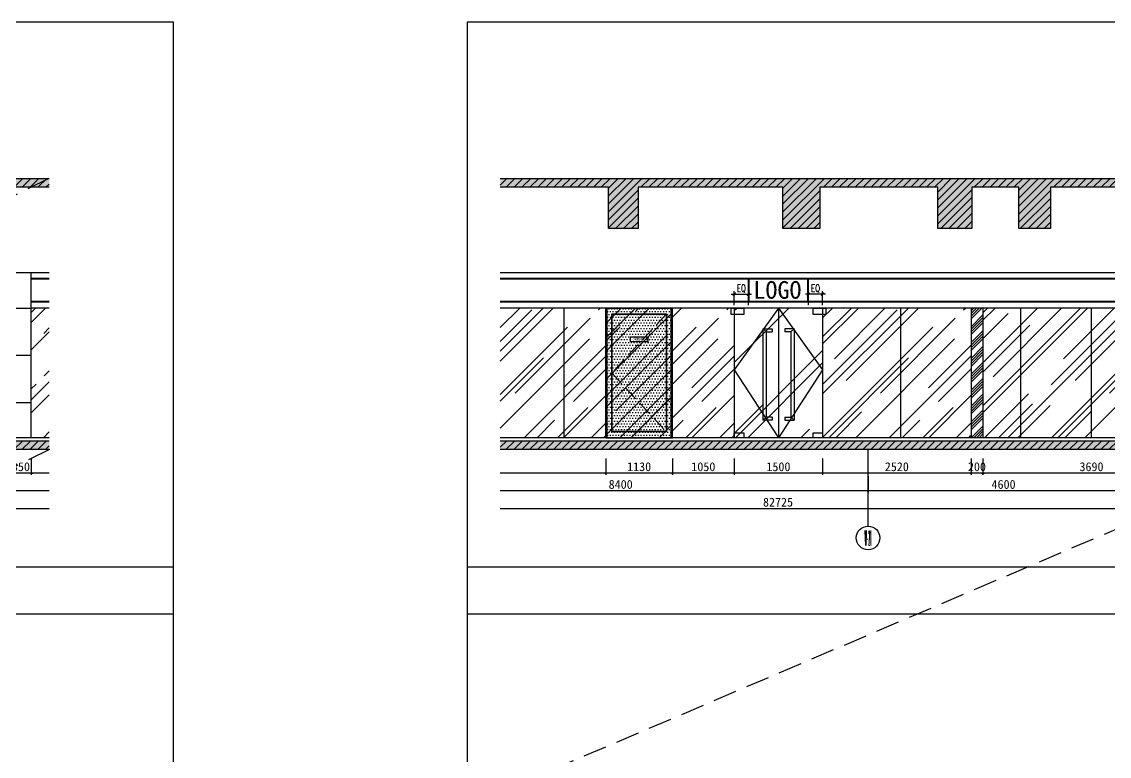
# Model space of a CAD drawing. Header units: millimetres. Extents: x 110215 to 630040, y -488650 to 141897.
# Drawn here: x 224828 to 243291, y 2886 to 15350 of the extents above; entities that cross this region are included whole.
import ezdxf
from ezdxf.enums import TextEntityAlignment as Align
from ezdxf.xclip import XClip

# ---------------------------------------------------------------- set-up
doc = ezdxf.new("R2010")
doc.units = ezdxf.units.MM
doc.header["$LTSCALE"] = 1000
doc.header["$XCLIPFRAME"] = 0
doc.linetypes.add('_DASH', pattern=[0.6, 0.4, -0.2])
doc.linetypes.add('DASH', pattern=[0.35, 0.25, -0.1])
doc.layers.get('Defpoints').update_dxf_attribs({"color": 2})
for name, color, linetype in [('0-118标注', 2, 'Continuous'), ('0-140c立面材料填充', 250, 'Continuous'), ('0-140d立面材料分隔', 146, 'Continuous'), ('0-140立面图剖切线', 4, 'Continuous'), ('1', 4, 'Continuous'), ('7', 7, 'Continuous'), ('D-地面', 8, 'Continuous'), ('E立-ELEV1', 6, 'Continuous')]:
    doc.layers.add(name, color=color, linetype=linetype)
doc.styles.add('_TCH_AXIS', font='COMPLEX', dxfattribs={"bigfont": 'GBCBIG'})
doc.styles.add('COMPLEX', font='COMPLEX')
doc.styles.add('LOGO', font='arial.ttf', dxfattribs={"width": 0.9})
doc.styles.add('TXT', font='txt.shx', dxfattribs={"width": 0.7})
doc.styles.add('繁黑体', font='simhei.ttf')
doc.styles.add('黑体', font='simhei.ttf')
doc.dimstyles.new('50', dxfattribs={"dimscale": 50, "dimtxt": 3, "dimasz": 0.6, "dimexe": 0.6, "dimexo": 0.6, "dimtad": 1, "dimdec": 0, "dimdsep": 46, "dimtxsty": '黑体', "dimblk1": 'ARCHTICK', "dimblk2": 'ARCHTICK', "dimsah": 1, "dimcen": 0, "dimdle": 1, "dimclrd": 251, "dimclre": 251, "dimclrt": 2, "dimadec": 0, "dimazin": 0, "dimtfac": 1, "dimtdec": 0, "dimtix": 1, "dimtmove": 2, "dimatfit": 3, "dimldrblk": 'DOT', "dimfxl": 0, "dimtolj": 1, "dimtzin": 0, "dimarcsym": 0})
doc.dimstyles.new('副本 1-50', dxfattribs={"dimscale": 50, "dimtxt": 2.5, "dimasz": 1, "dimexe": 1, "dimexo": 1, "dimgap": 0.6, "dimtad": 1, "dimdec": 0, "dimrnd": 5, "dimzin": 0, "dimdsep": 46, "dimtxsty": 'TXT', "dimblk": 'ARCHTICK', "dimcen": 4, "dimdle": 1, "dimclrd": 3, "dimclre": 3, "dimclrt": 3, "dimadec": 0, "dimazin": 0, "dimtfac": 1, "dimtdec": 0, "dimtix": 1, "dimtmove": 2, "dimatfit": 3, "dimldrblk": 'ARCHTICK', "dimfxl": 0, "dimtolj": 1, "dimtzin": 0, "dimarcsym": 0})

# ---------------------------------------------------------------- blocks, each defined once
blk = doc.blocks.new('_ArchTick')
at = {"color": 0, "linetype": 'ByBlock', "const_width": 0.4}
blk.add_lwpolyline([(-0.5, -0.5), (0.5, 0.5)], dxfattribs=at)
blk = doc.blocks.new('*D130')
at = {"color": 3, "lineweight": -2, "transparency": 16777216}
for p, q in [((2433621, 314332), (2433281, 314332)), ((2433331, 314145), (2433331, 314382)), ((2433571, 314145), (2433571, 314382))]:
    blk.add_line(p, q, dxfattribs=at)
at = {"layer": 'Defpoints', "color": 0, "transparency": 16777216}
for p in [(2433331, 314332), (2433331, 314095), (2433571, 314095)]:
    blk.add_point(p, dxfattribs=at)
at = {"color": 3, "lineweight": -2, "transparency": 16777216, "xscale": 50, "yscale": 50, "zscale": 50, "rotation": 180}
blk.add_blockref('_ArchTick', (2433331, 314332), dxfattribs=at)
at = {"color": 3, "lineweight": -2, "transparency": 16777216, "xscale": 50, "yscale": 50, "zscale": 50}
blk.add_blockref('_ArchTick', (2433571, 314332), dxfattribs=at)
at = {"color": 3, "transparency": 16777216, "insert": (2433451, 314425), "char_height": 125, "attachment_point": 5, "style": 'TXT'}
blk.add_mtext('\\A1;EQ', dxfattribs=at)
blk = doc.blocks.new('*D131')
at = {"color": 3, "lineweight": -2, "transparency": 16777216}
for p, q in [((2432021, 314332), (2432361, 314332)), ((2432071, 314145), (2432071, 314382)), ((2432311, 314145), (2432311, 314382))]:
    blk.add_line(p, q, dxfattribs=at)
at = {"layer": 'Defpoints', "color": 0, "transparency": 16777216}
for p in [(2432311, 314332), (2432071, 314095), (2432311, 314095)]:
    blk.add_point(p, dxfattribs=at)
at = {"color": 3, "lineweight": -2, "transparency": 16777216, "xscale": 50, "yscale": 50, "zscale": 50, "rotation": 180}
blk.add_blockref('_ArchTick', (2432071, 314332), dxfattribs=at)
at = {"color": 3, "lineweight": -2, "transparency": 16777216, "xscale": 50, "yscale": 50, "zscale": 50}
blk.add_blockref('_ArchTick', (2432311, 314332), dxfattribs=at)
at = {"color": 3, "transparency": 16777216, "insert": (2432191, 314425), "char_height": 125, "attachment_point": 5, "style": 'TXT'}
blk.add_mtext('\\A1;EQ', dxfattribs=at)
blk = doc.blocks.new('fsdsdfs')
h = blk.add_hatch()
h.set_pattern_fill('玻璃', color=8, scale=500, angle=45)
h.set_pattern_definition([(45, (299474.37, 4716.6), (424.264, 1131.37), [7500, -1000, 2500, -500]), (45, (299767.8, 5363.6), (-823.78, 116.673), [1500, -165, 3000, -375]), (45, (299350.62, 5193.88), (1601.597, 2075.358), [4000, -700, 2000, -500])])
h.paths.add_polyline_path([(307704, 8291), (307704, 10491), (308794, 10491), (308794, 8291)])
at = {"layer": 'D-地面'}
h = blk.add_hatch(dxfattribs=at)
h.set_pattern_fill('DOTS', color=8, scale=30, style=0)
h.set_pattern_definition([(0, (299494.366, 4716.586), (23.8125, 47.625), [0, -47.625])])
h.paths.add_polyline_path([(307704, 8291), (307704, 10491), (308794, 10491), (308794, 8291)])
at = {"layer": 'E立-ELEV1'}
h = blk.add_hatch(dxfattribs=at)
h.set_pattern_fill('ANSI32', color=8, scale=3, style=0)
h.set_pattern_definition([(45, (310347.44, 7313.813), (-20.20558, 20.20558), []), (45, (310360.912, 7313.813), (-20.20558, 20.20558), [])])
h.paths.add_polyline_path([(307684, 8291), (307704, 8291), (307704, 10491), (307684, 10491)])
h = blk.add_hatch(dxfattribs=at)
h.set_pattern_fill('ANSI32', color=8, scale=3, style=0)
h.set_pattern_definition([(45, (311107.441, 7313.813), (-20.20558, 20.20558), []), (45, (311120.912, 7313.813), (-20.20558, 20.20558), [])])
h.paths.add_polyline_path([(308794, 8291), (308814, 8291), (308814, 10491), (308794, 10491)])
at = {"color": 1}
for p, q in [((307684, 8291), (307684, 10491)), ((307684, 8291), (307684, 10491)), ((307684, 10491), (308814, 10491)), ((307704, 8291), (307704, 10491)), ((308794, 8291), (308794, 10491)), ((308814, 8291), (308814, 10491)), ((307684, 8291), (308814, 8291))]:
    blk.add_line(p, q, dxfattribs=at)
at = {"color": 8, "linetype": 'DASH'}
blk.add_lwpolyline([(308709, 10386), (307784, 9391), (308714, 8391)], dxfattribs=at)
at = {"layer": '7', "color": 3}
blk.add_lwpolyline([(308100, 9916), (308100, 10006), (308398, 10006), (308398, 9916)], close=True, dxfattribs=at)
at = {"layer": 'E立-ELEV1', "color": 8}
blk.add_line((307784, 10391), (308714, 10391), dxfattribs=at)
at = {"layer": 'E立-ELEV1', "color": 4}
blk.add_lwpolyline([(308714, 10391), (308714, 8391), (307784, 8391), (307784, 10391)], dxfattribs=at)
at = {"layer": 'E立-ELEV1', "color": 3}
blk.add_lwpolyline([(308709, 10386), (308709, 8396), (307789, 8396), (307789, 10386), (308709, 10386)], close=True, dxfattribs=at)
at = {"layer": '1', "color": 3, "style": 'LOGO', "width": 0.9}
blk.add_text('消防栓', height=48, dxfattribs=at).set_placement((308330, 9939, 274), align=Align.RIGHT)
blk = doc.blocks.new('*D786')
at = {"color": 251, "lineweight": -2, "transparency": 16777216}
for p, q in [((314084, 7941), (314084, 7661)), ((317774, 7941), (317774, 7661)), ((317824, 7691), (314034, 7691))]:
    blk.add_line(p, q, dxfattribs=at)
at = {"layer": 'Defpoints', "color": 0, "transparency": 16777216}
for p in [(314084, 8091), (317774, 8091), (314084, 7691)]:
    blk.add_point(p, dxfattribs=at)
at = {"color": 251, "lineweight": -2, "transparency": 16777216, "xscale": 30, "yscale": 30, "zscale": 30, "rotation": 180}
blk.add_blockref('_ArchTick', (314084, 7691), dxfattribs=at)
at = {"color": 251, "lineweight": -2, "transparency": 16777216, "xscale": 30, "yscale": 30, "zscale": 30}
blk.add_blockref('_ArchTick', (317774, 7691), dxfattribs=at)
at = {"color": 2, "transparency": 16777216, "insert": (315929, 7798), "char_height": 150, "attachment_point": 5, "style": '黑体'}
blk.add_mtext('\\A1;3690', dxfattribs=at)
blk = doc.blocks.new('_DOT')
at = {"color": 0, "linetype": 'ByBlock'}
blk.add_line((-0.5, 0), (-1, 0), dxfattribs=at)
at = {"color": 0, "linetype": 'ByBlock', "const_width": 0.5}
blk.add_lwpolyline([(-0.25, 0, 1), (0.25, 0, 1)], format="xyb", close=True, dxfattribs=at)
blk = doc.blocks.new('*D787')
at = {"color": 251, "lineweight": -2, "transparency": 16777216}
for p, q in [((313884, 7941), (313884, 7661)), ((314084, 7941), (314084, 7661)), ((313884, 7691), (313854, 7691)), ((314084, 7691), (313884, 7691)), ((314084, 7691), (314114, 7691))]:
    blk.add_line(p, q, dxfattribs=at)
at = {"layer": 'Defpoints', "color": 0, "transparency": 16777216}
for p in [(313884, 8091), (314084, 8091), (313884, 7691)]:
    blk.add_point(p, dxfattribs=at)
at = {"color": 251, "lineweight": -2, "transparency": 16777216, "xscale": 30, "yscale": 30, "zscale": 30}
blk.add_blockref('_ArchTick', (313884, 7691), dxfattribs=at)
at = {"color": 251, "lineweight": -2, "transparency": 16777216, "xscale": 30, "yscale": 30, "zscale": 30, "rotation": 180}
blk.add_blockref('_ArchTick', (314084, 7691), dxfattribs=at)
at = {"color": 2, "transparency": 16777216, "insert": (313984, 7798), "char_height": 150, "attachment_point": 5, "style": '黑体'}
blk.add_mtext('\\A1;200', dxfattribs=at)
blk = doc.blocks.new('*D788')
at = {"color": 251, "lineweight": -2, "transparency": 16777216}
for p, q in [((311364, 7941), (311364, 7661)), ((313884, 7941), (313884, 7661)), ((313934, 7691), (311314, 7691))]:
    blk.add_line(p, q, dxfattribs=at)
at = {"layer": 'Defpoints', "color": 0, "transparency": 16777216}
for p in [(311364, 8091), (313884, 8091), (311364, 7691)]:
    blk.add_point(p, dxfattribs=at)
at = {"color": 251, "lineweight": -2, "transparency": 16777216, "xscale": 30, "yscale": 30, "zscale": 30, "rotation": 180}
blk.add_blockref('_ArchTick', (311364, 7691), dxfattribs=at)
at = {"color": 251, "lineweight": -2, "transparency": 16777216, "xscale": 30, "yscale": 30, "zscale": 30}
blk.add_blockref('_ArchTick', (313884, 7691), dxfattribs=at)
at = {"color": 2, "transparency": 16777216, "insert": (312624, 7798), "char_height": 150, "attachment_point": 5, "style": '黑体'}
blk.add_mtext('\\A1;2520', dxfattribs=at)
blk = doc.blocks.new('*D789')
at = {"color": 251, "lineweight": -2, "transparency": 16777216}
for p, q in [((309864, 7941), (309864, 7661)), ((311364, 7941), (311364, 7661)), ((311414, 7691), (309814, 7691))]:
    blk.add_line(p, q, dxfattribs=at)
at = {"layer": 'Defpoints', "color": 0, "transparency": 16777216}
for p in [(309864, 8091), (311364, 8091), (309864, 7691)]:
    blk.add_point(p, dxfattribs=at)
at = {"color": 251, "lineweight": -2, "transparency": 16777216, "xscale": 30, "yscale": 30, "zscale": 30, "rotation": 180}
blk.add_blockref('_ArchTick', (309864, 7691), dxfattribs=at)
at = {"color": 251, "lineweight": -2, "transparency": 16777216, "xscale": 30, "yscale": 30, "zscale": 30}
blk.add_blockref('_ArchTick', (311364, 7691), dxfattribs=at)
at = {"color": 2, "transparency": 16777216, "insert": (310614, 7798), "char_height": 150, "attachment_point": 5, "style": '黑体'}
blk.add_mtext('\\A1;1500', dxfattribs=at)
blk = doc.blocks.new('*D790')
at = {"color": 251, "lineweight": -2, "transparency": 16777216}
for p, q in [((308814, 7941), (308814, 7661)), ((309864, 7941), (309864, 7661)), ((309914, 7691), (308764, 7691))]:
    blk.add_line(p, q, dxfattribs=at)
at = {"layer": 'Defpoints', "color": 0, "transparency": 16777216}
for p in [(308814, 8091), (309864, 8091), (308814, 7691)]:
    blk.add_point(p, dxfattribs=at)
at = {"color": 251, "lineweight": -2, "transparency": 16777216, "xscale": 30, "yscale": 30, "zscale": 30, "rotation": 180}
blk.add_blockref('_ArchTick', (308814, 7691), dxfattribs=at)
at = {"color": 251, "lineweight": -2, "transparency": 16777216, "xscale": 30, "yscale": 30, "zscale": 30}
blk.add_blockref('_ArchTick', (309864, 7691), dxfattribs=at)
at = {"color": 2, "transparency": 16777216, "insert": (309339, 7798), "char_height": 150, "attachment_point": 5, "style": '黑体'}
blk.add_mtext('\\A1;1050', dxfattribs=at)
blk = doc.blocks.new('*D791')
at = {"color": 251, "lineweight": -2, "transparency": 16777216}
for p, q in [((307684, 7941), (307684, 7661)), ((308814, 7941), (308814, 7661)), ((308864, 7691), (307634, 7691))]:
    blk.add_line(p, q, dxfattribs=at)
at = {"layer": 'Defpoints', "color": 0, "transparency": 16777216}
for p in [(307684, 8091), (308814, 8091), (307684, 7691)]:
    blk.add_point(p, dxfattribs=at)
at = {"color": 251, "lineweight": -2, "transparency": 16777216, "xscale": 30, "yscale": 30, "zscale": 30, "rotation": 180}
blk.add_blockref('_ArchTick', (307684, 7691), dxfattribs=at)
at = {"color": 251, "lineweight": -2, "transparency": 16777216, "xscale": 30, "yscale": 30, "zscale": 30}
blk.add_blockref('_ArchTick', (308814, 7691), dxfattribs=at)
at = {"color": 2, "transparency": 16777216, "insert": (308249, 7798), "char_height": 150, "attachment_point": 5, "style": '黑体'}
blk.add_mtext('\\A1;1130', dxfattribs=at)
blk = doc.blocks.new('*D792')
at = {"color": 251, "lineweight": -2, "transparency": 16777216}
for p, q in [((303369, 7941), (303369, 7661)), ((307684, 7941), (307684, 7661)), ((307734, 7691), (303319, 7691))]:
    blk.add_line(p, q, dxfattribs=at)
at = {"layer": 'Defpoints', "color": 0, "transparency": 16777216}
for p in [(303369, 8091), (307684, 8091), (303369, 7691)]:
    blk.add_point(p, dxfattribs=at)
at = {"color": 251, "lineweight": -2, "transparency": 16777216, "xscale": 30, "yscale": 30, "zscale": 30, "rotation": 180}
blk.add_blockref('_ArchTick', (303369, 7691), dxfattribs=at)
at = {"color": 251, "lineweight": -2, "transparency": 16777216, "xscale": 30, "yscale": 30, "zscale": 30}
blk.add_blockref('_ArchTick', (307684, 7691), dxfattribs=at)
at = {"color": 2, "transparency": 16777216, "insert": (305527, 7797), "char_height": 150, "attachment_point": 5, "style": '黑体'}
blk.add_mtext('\\A1;4315', dxfattribs=at)
blk = doc.blocks.new('*D801')
at = {"color": 251, "lineweight": -2, "transparency": 16777216}
for p, q in [((288639, 7941), (288639, 7661)), ((290369, 7941), (290369, 7661)), ((290419, 7691), (288589, 7691))]:
    blk.add_line(p, q, dxfattribs=at)
at = {"layer": 'Defpoints', "color": 0, "transparency": 16777216}
for p in [(288639, 8091), (290369, 8091), (288639, 7691)]:
    blk.add_point(p, dxfattribs=at)
at = {"color": 251, "lineweight": -2, "transparency": 16777216, "xscale": 30, "yscale": 30, "zscale": 30, "rotation": 180}
blk.add_blockref('_ArchTick', (288639, 7691), dxfattribs=at)
at = {"color": 251, "lineweight": -2, "transparency": 16777216, "xscale": 30, "yscale": 30, "zscale": 30}
blk.add_blockref('_ArchTick', (290369, 7691), dxfattribs=at)
at = {"color": 2, "transparency": 16777216, "insert": (289504, 7798), "char_height": 150, "attachment_point": 5, "style": '黑体'}
blk.add_mtext('\\A1;1730', dxfattribs=at)
blk = doc.blocks.new('*D802')
at = {"color": 251, "lineweight": -2, "transparency": 16777216}
for p, q in [((288289, 7941), (288289, 7661)), ((288639, 7941), (288639, 7661)), ((288289, 7691), (288259, 7691)), ((288639, 7691), (288289, 7691)), ((288639, 7691), (288669, 7691))]:
    blk.add_line(p, q, dxfattribs=at)
at = {"layer": 'Defpoints', "color": 0, "transparency": 16777216}
for p in [(288289, 8091), (288639, 8091), (288289, 7691)]:
    blk.add_point(p, dxfattribs=at)
at = {"color": 251, "lineweight": -2, "transparency": 16777216, "xscale": 30, "yscale": 30, "zscale": 30}
blk.add_blockref('_ArchTick', (288289, 7691), dxfattribs=at)
at = {"color": 251, "lineweight": -2, "transparency": 16777216, "xscale": 30, "yscale": 30, "zscale": 30, "rotation": 180}
blk.add_blockref('_ArchTick', (288639, 7691), dxfattribs=at)
at = {"color": 2, "transparency": 16777216, "insert": (288464, 7798), "char_height": 150, "attachment_point": 5, "style": '黑体'}
blk.add_mtext('\\A1;350', dxfattribs=at)
blk = doc.blocks.new('*D822')
at = {"color": 251, "lineweight": -2, "transparency": 16777216}
for p, q in [((312136, 7641), (312136, 7361)), ((316736, 7641), (316736, 7361)), ((316786, 7391), (312086, 7391))]:
    blk.add_line(p, q, dxfattribs=at)
at = {"layer": 'Defpoints', "color": 0, "transparency": 16777216}
for p in [(312136, 7691), (316736, 7691), (312136, 7391)]:
    blk.add_point(p, dxfattribs=at)
at = {"color": 251, "lineweight": -2, "transparency": 16777216, "xscale": 30, "yscale": 30, "zscale": 30, "rotation": 180}
blk.add_blockref('_ArchTick', (312136, 7391), dxfattribs=at)
at = {"color": 251, "lineweight": -2, "transparency": 16777216, "xscale": 30, "yscale": 30, "zscale": 30}
blk.add_blockref('_ArchTick', (316736, 7391), dxfattribs=at)
at = {"color": 2, "transparency": 16777216, "insert": (314436, 7498), "char_height": 150, "attachment_point": 5, "style": '黑体'}
blk.add_mtext('\\A1;4600', dxfattribs=at)
blk = doc.blocks.new('*D823')
at = {"color": 251, "lineweight": -2, "transparency": 16777216}
for p, q in [((303736, 7641), (303736, 7361)), ((312136, 7641), (312136, 7361)), ((312186, 7391), (303686, 7391))]:
    blk.add_line(p, q, dxfattribs=at)
at = {"layer": 'Defpoints', "color": 0, "transparency": 16777216}
for p in [(303736, 7691), (312136, 7691), (303736, 7391)]:
    blk.add_point(p, dxfattribs=at)
at = {"color": 251, "lineweight": -2, "transparency": 16777216, "xscale": 30, "yscale": 30, "zscale": 30, "rotation": 180}
blk.add_blockref('_ArchTick', (303736, 7391), dxfattribs=at)
at = {"color": 251, "lineweight": -2, "transparency": 16777216, "xscale": 30, "yscale": 30, "zscale": 30}
blk.add_blockref('_ArchTick', (312136, 7391), dxfattribs=at)
at = {"color": 2, "transparency": 16777216, "insert": (307936, 7498), "char_height": 150, "attachment_point": 5, "style": '黑体'}
blk.add_mtext('\\A1;8400', dxfattribs=at)
blk = doc.blocks.new('*D825')
at = {"color": 251, "lineweight": -2, "transparency": 16777216}
for p, q in [((287506, 7641), (287506, 7361)), ((295336, 7641), (295336, 7361)), ((295386, 7391), (287456, 7391))]:
    blk.add_line(p, q, dxfattribs=at)
at = {"layer": 'Defpoints', "color": 0, "transparency": 16777216}
for p in [(287506, 7691), (295336, 7722), (287506, 7391)]:
    blk.add_point(p, dxfattribs=at)
at = {"color": 251, "lineweight": -2, "transparency": 16777216, "xscale": 30, "yscale": 30, "zscale": 30, "rotation": 180}
blk.add_blockref('_ArchTick', (287506, 7391), dxfattribs=at)
at = {"color": 251, "lineweight": -2, "transparency": 16777216, "xscale": 30, "yscale": 30, "zscale": 30}
blk.add_blockref('_ArchTick', (295336, 7391), dxfattribs=at)
at = {"color": 2, "transparency": 16777216, "insert": (291421, 7498), "char_height": 150, "attachment_point": 5, "style": '黑体'}
blk.add_mtext('\\A1;7830', dxfattribs=at)
blk = doc.blocks.new('*D828')
at = {"color": 251, "lineweight": -2, "transparency": 16777216}
for p, q in [((269244, 7341), (269244, 7061)), ((351969, 7341), (351969, 7061)), ((269194, 7091), (352019, 7091))]:
    blk.add_line(p, q, dxfattribs=at)
at = {"layer": 'Defpoints', "color": 0, "transparency": 16777216}
for p in [(269244, 7391), (351969, 7391), (351969, 7091)]:
    blk.add_point(p, dxfattribs=at)
at = {"color": 251, "lineweight": -2, "transparency": 16777216, "xscale": 30, "yscale": 30, "zscale": 30, "rotation": 180}
blk.add_blockref('_ArchTick', (269244, 7091), dxfattribs=at)
at = {"color": 251, "lineweight": -2, "transparency": 16777216, "xscale": 30, "yscale": 30, "zscale": 30}
blk.add_blockref('_ArchTick', (351969, 7091), dxfattribs=at)
at = {"color": 2, "transparency": 16777216, "insert": (310607, 7197), "char_height": 150, "attachment_point": 5, "style": '黑体'}
blk.add_mtext('\\A1;82725', dxfattribs=at)
blk = doc.blocks.new('_AXISO')
blk.add_circle((0, 0), 0.5)
at = {"style": 'COMPLEX', "width": 1.041667}
blk.add_attdef('A', text='', height=0.56, dxfattribs=at).set_placement((-0.25, -0.28), (0.25, -0.28), align=Align.FIT)
blk = doc.blocks.new('kjlkj')
at = {"layer": '0-140c立面材料填充'}
h = blk.add_hatch(dxfattribs=at)
h.set_pattern_fill('AR-RROOF', color=256, scale=50, angle=45, style=0)
h.set_pattern_definition([(45, (2419215.6, 311894.9), (1077.63, 2873.68), [19050, -2540, 6350, -1270]), (45, (2419961, 313538.3), (-2092.4, 296.35), [3810, -419.1, 7620, -952.5]), (45, (2418901.25, 313107.2), (4068.056, 5271.41), [10160, -1778, 5080, -1270])])
h.paths.add_polyline_path([(2433571.1, 314094.9), (2432071.1, 314094.9), (2432071.1, 311894.9), (2433571.1, 311894.9)])
at = {"color": 8}
for p, q in [((2432311.1, 314194.9), (2432311.1, 314594.9)), ((2432321.1, 314194.9), (2432321.1, 314594.9)), ((2433321.1, 314194.9), (2433321.1, 314594.9)), ((2433331.1, 314194.9), (2433331.1, 314594.9))]:
    blk.add_line(p, q, dxfattribs=at)
for points in [[(2432821.1, 314094.9), (2432071.1, 313044.9), (2432821.1, 311894.9)], [(2432821.1, 314094.9), (2433571.1, 313044.9), (2432821.1, 311894.9)]]:
    blk.add_lwpolyline(points, dxfattribs=at)
at = {"layer": '0-140d立面材料分隔'}
for p, q in [((2432071.1, 314094.9), (2432071.1, 311894.9)), ((2432821.1, 314094.9), (2432821.1, 311894.9)), ((2433571.1, 314094.9), (2433571.1, 311894.9))]:
    blk.add_line(p, q, dxfattribs=at)
at = {"layer": '0-140d立面材料分隔', "color": 1}
for p, q in [((2432609.7, 313694.9, -219.5), (2432556.9, 313744.9, -219.5)), ((2432556.9, 313744.9, -219.5), (2432556.9, 312194.9)), ((2432556.9, 313744.9, -219.5), (2432715.4, 313744.9, -219.5)), ((2432609.7, 313694.9, -219.5), (2432609.7, 312244.9)), ((2432609.7, 313694.9, -219.5), (2432715.4, 313694.9, -219.5)), ((2432715.4, 313744.9, -219.5), (2432715.4, 313694.9, -219.5)), ((2432926.8, 313744.9, -219.5), (2432926.8, 313694.9, -219.5)), ((2433085.4, 313744.9, -219.5), (2432926.8, 313744.9, -219.5)), ((2433032.5, 313694.9, -219.5), (2432926.8, 313694.9, -219.5)), ((2433032.5, 313694.9, -219.5), (2433085.4, 313744.9, -219.5)), ((2433032.5, 313694.9, -219.5), (2433032.5, 312244.9)), ((2433085.4, 313744.9, -219.5), (2433085.4, 312194.9)), ((2432609.7, 312244.9), (2432556.9, 312194.9)), ((2432715.4, 312244.9), (2432609.7, 312244.9)), ((2432715.4, 312244.9), (2432715.4, 312194.9)), ((2432926.8, 312244.9), (2433032.5, 312244.9)), ((2432926.8, 312244.9), (2432926.8, 312194.9)), ((2433032.5, 312244.9), (2433085.4, 312194.9)), ((2432715.4, 312194.9), (2432556.9, 312194.9)), ((2432926.8, 312194.9), (2433085.4, 312194.9))]:
    blk.add_line(p, q, dxfattribs=at)
for points in [[(2432018.3, 314094.9), (2432233.1, 314094.9), (2432233.1, 313984.9), (2432018.3, 313984.9)], [(2433409.2, 314094.9), (2433624, 314094.9), (2433624, 313984.9), (2433409.2, 313984.9)], [(2432071.1, 311978.2), (2432233.1, 311978.2), (2432233.1, 311894.9), (2432071.1, 311894.9)], [(2433409.2, 311978.2), (2433571.1, 311978.2), (2433571.1, 311894.9), (2433409.2, 311894.9)]]:
    blk.add_lwpolyline(points, close=True, dxfattribs=at)
at = {"color": 1, "style": '繁黑体'}
blk.add_text('LOGO', height=300, dxfattribs=at).set_placement((2432396, 314253.3, -219.5))
at = {"color": 8}
dim = blk.add_linear_dim(base=(2432311.1, 314332.1), p1=(2432071.1, 314094.9), p2=(2432311.1, 314094.9), text='EQ', dimstyle='副本 1-50', dxfattribs=at)
dim.commit()
dim.dimension.update_dxf_attribs({"geometry": '*D131', "text_midpoint": (2432191.1, 314424.6)})
dim = blk.add_linear_dim(base=(2433331.1, 314332.1), p1=(2433571.1, 314094.9), p2=(2433331.1, 314094.9), angle=180, text='EQ', dimstyle='副本 1-50', dxfattribs=at)
dim.commit()
dim.dimension.update_dxf_attribs({"geometry": '*D130', "text_midpoint": (2433451.1, 314424.6)})
blk = doc.blocks.new('dvdfsdfs')
h = blk.add_hatch()
h.set_pattern_fill('ANSI31', color=250, scale=30)
h.paths.add_polyline_path([(269244.4, 8240.8), (351969.4, 8240.8), (351969.4, 8090.8), (269244.4, 8090.8)])
h.paths.add_polyline_path([(351969.4, 12690.4), (351969.4, 11840.4), (351369.4, 11840.4), (351369.4, 12540.4), (348969.4, 12540.4), (348969.4, 11840.4), (348469.4, 11840.4), (348469.4, 12540.4), (345044.4, 12540.4), (345044.4, 11840.4), (344444.4, 11840.4), (344444.4, 12540.4), (342914.4, 12540.4), (342914.4, 11840.4), (342314.4, 11840.4), (342314.4, 12540.4), (339414.4, 12540.4), (339414.4, 11840.4), (338914.4, 11840.4), (338914.4, 12540.4), (337814.4, 12540.4), (337814.4, 11840.4), (337214.4, 11840.4), (337214.4, 12540.4), (334680, 12540.4), (334680, 11840.4), (334080, 11840.4), (334080, 12540.4), (331929.9, 12540.4), (331929.9, 11840.4), (331429.9, 11840.4), (331429.9, 12540.4), (329129.9, 12540.4), (329129.9, 11840.4), (328629.9, 11840.4), (328629.9, 12540.4), (326379.9, 12540.4), (326379.9, 11840.4), (325779.9, 11840.4), (325779.9, 12540.4), (323329.9, 12540.4), (323329.9, 11840.4), (322829.9, 11840.4), (322829.9, 12540.4), (320329.9, 12540.4), (320329.9, 11840.4), (319829.9, 11840.4), (319829.9, 12540.4), (317681.3, 12540.4), (317681.3, 11840.4), (317081.3, 11840.4), (317081.3, 12540.4), (315231.3, 12540.4), (315231.3, 11840.4), (314695.9, 11840.4), (314695.9, 12540.4), (313897.8, 12540.4), (313897.8, 11840.4), (313318.8, 11840.4), (313318.8, 12540.4), (311318, 12540.4), (311318, 11840.4), (310691.4, 11840.4), (310691.4, 12540.4), (308229.9, 12540.4), (308229.9, 11840.4), (307729.9, 11840.4), (307729.9, 12540.4), (305779.9, 12540.4), (305779.9, 11840.4), (305179.9, 11840.4), (305179.9, 12540.4), (303430.8, 12540.4), (303430.8, 11840.4), (302930.8, 11840.4), (302930.8, 12540.4), (301180.2, 12540.4), (301180.2, 11840.4), (300580.2, 11840.4), (300580.2, 12540.4), (298430.1, 12540.4), (298430.1, 11840.4), (297830.1, 11840.4), (297830.1, 12540.4), (295530.1, 12540.4), (295530.1, 11840.4), (294930.1, 11840.4), (294930.1, 12540.4), (292779.9, 12540.4), (292779.9, 11840.4), (292179.9, 11840.4), (292179.9, 12540.4), (289928.9, 12540.4), (289928.9, 11840.4), (289428.9, 11840.4), (289428.9, 12540.4), (287128.9, 12540.4), (287128.9, 11840.4), (286628.9, 11840.4), (286628.9, 12540.4), (284355.7, 12540.4), (284355.7, 11840.4), (283756.6, 11840.4), (283756.6, 12540.4), (281529.9, 12540.4), (281529.9, 11840.4), (281029.9, 11840.4), (281029.9, 12540.4), (278729.9, 12540.4), (278729.9, 11840.4), (278229.9, 11840.4), (278229.9, 12540.4), (269843.9, 12540.4), (269843.9, 11840.4), (269244.4, 11840.4), (269244.4, 12690.4)])
h = blk.add_hatch()
h.set_pattern_fill('ANSI34', color=250, scale=10)
h.set_pattern_definition([(45, (88805.22, 822.17), (-134.70384, 134.70384), []), (45, (88850.13, 822.17), (-134.70384, 134.70384), []), (45, (88895.03, 822.17), (-134.70384, 134.70384), []), (45, (88939.93, 822.17), (-134.70384, 134.70384), [])])
h.paths.add_polyline_path([(314084.4, 10490.8), (313884.4, 10490.8), (313884.4, 8290.8), (314084.4, 8290.8)])
at = {"layer": '0-140c立面材料填充'}
h = blk.add_hatch(dxfattribs=at)
h.set_pattern_fill('AR-CONC', color=256)
h.paths.add_polyline_path([(351969.4, 12690.4), (351969.4, 11840.4), (351369.4, 11840.4), (351369.4, 12540.4), (348969.4, 12540.4), (348969.4, 11840.4), (348469.4, 11840.4), (348469.4, 12540.4), (345044.4, 12540.4), (345044.4, 11840.4), (344444.4, 11840.4), (344444.4, 12540.4), (342914.4, 12540.4), (342914.4, 11840.4), (342314.4, 11840.4), (342314.4, 12540.4), (339414.4, 12540.4), (339414.4, 11840.4), (338914.4, 11840.4), (338914.4, 12540.4), (337814.4, 12540.4), (337814.4, 11840.4), (337214.4, 11840.4), (337214.4, 12540.4), (334680, 12540.4), (334680, 11840.4), (334080, 11840.4), (334080, 12540.4), (331929.9, 12540.4), (331929.9, 11840.4), (331429.9, 11840.4), (331429.9, 12540.4), (329129.9, 12540.4), (329129.9, 11840.4), (328629.9, 11840.4), (328629.9, 12540.4), (326379.9, 12540.4), (326379.9, 11840.4), (325779.9, 11840.4), (325779.9, 12540.4), (323329.9, 12540.4), (323329.9, 11840.4), (322829.9, 11840.4), (322829.9, 12540.4), (320329.9, 12540.4), (320329.9, 11840.4), (319829.9, 11840.4), (319829.9, 12540.4), (317681.3, 12540.4), (317681.3, 11840.4), (317081.3, 11840.4), (317081.3, 12540.4), (315231.3, 12540.4), (315231.3, 11840.4), (314695.9, 11840.4), (314695.9, 12540.4), (313897.8, 12540.4), (313897.8, 11840.4), (313318.8, 11840.4), (313318.8, 12540.4), (311318, 12540.4), (311318, 11840.4), (310691.4, 11840.4), (310691.4, 12540.4), (308229.9, 12540.4), (308229.9, 11840.4), (307729.9, 11840.4), (307729.9, 12540.4), (305779.9, 12540.4), (305779.9, 11840.4), (305179.9, 11840.4), (305179.9, 12540.4), (303430.8, 12540.4), (303430.8, 11840.4), (302930.8, 11840.4), (302930.8, 12540.4), (301180.2, 12540.4), (301180.2, 11840.4), (300580.2, 11840.4), (300580.2, 12540.4), (298430.1, 12540.4), (298430.1, 11840.4), (297830.1, 11840.4), (297830.1, 12540.4), (295530.1, 12540.4), (295530.1, 11840.4), (294930.1, 11840.4), (294930.1, 12540.4), (292779.9, 12540.4), (292779.9, 11840.4), (292179.9, 11840.4), (292179.9, 12540.4), (289928.9, 12540.4), (289928.9, 11840.4), (289428.9, 11840.4), (289428.9, 12540.4), (287128.9, 12540.4), (287128.9, 11840.4), (286628.9, 11840.4), (286628.9, 12540.4), (284355.7, 12540.4), (284355.7, 11840.4), (283756.6, 11840.4), (283756.6, 12540.4), (281529.9, 12540.4), (281529.9, 11840.4), (281029.9, 11840.4), (281029.9, 12540.4), (278729.9, 12540.4), (278729.9, 11840.4), (278229.9, 11840.4), (278229.9, 12540.4), (269843.9, 12540.4), (269843.9, 11840.4), (269244.4, 11840.4), (269244.4, 12690.4)])
h = blk.add_hatch(dxfattribs=at)
h.set_pattern_fill('AR-RROOF', color=251, scale=600, angle=45)
h.set_pattern_definition([(45, (293159.3, 94921.34), (509.117, 1357.645), [9000, -1200, 3000, -600]), (45, (293511.4, 95697.74), (-988.535, 140.007), [1800, -198, 3600, -450]), (45, (293010.8, 95494.1), (1921.9162, 2490.43), [4800, -840, 2400, -600])])
h.paths.add_polyline_path([(288639.4, 10490.8), (288639.4, 8290.8), (290367.4, 8290.8), (290367.4, 10490.8)])
h = blk.add_hatch(dxfattribs=at)
h.set_pattern_fill('AR-RROOF', color=251, scale=600, angle=45)
h.set_pattern_definition([(45, (310474.3, 94921.34), (509.117, 1357.645), [9000, -1200, 3000, -600]), (45, (310826.4, 95697.74), (-988.535, 140.007), [1800, -198, 3600, -450]), (45, (310325.8, 95494.1), (1921.9162, 2490.43), [4800, -840, 2400, -600])])
h.paths.add_polyline_path([(303369.4, 10490.8), (303369.4, 8290.8), (307682.4, 8290.8), (307682.4, 10490.8)])
h = blk.add_hatch(dxfattribs=at)
h.set_pattern_fill('AR-RROOF', color=251, scale=600, angle=45)
h.set_pattern_definition([(45, (312654.3, 94921.34), (509.117, 1357.645), [9000, -1200, 3000, -600]), (45, (313006.4, 95697.74), (-988.535, 140.007), [1800, -198, 3600, -450]), (45, (312505.8, 95494.1), (1921.9162, 2490.43), [4800, -840, 2400, -600])])
h.paths.add_polyline_path([(308814.4, 10490.8), (308814.4, 8290.8), (309862.4, 8290.8), (309862.4, 10490.8)])
h = blk.add_hatch(dxfattribs=at)
h.set_pattern_fill('AR-RROOF', color=251, scale=600, angle=45)
h.set_pattern_definition([(45, (316674.3, 94921.34), (509.117, 1357.645), [9000, -1200, 3000, -600]), (45, (317026.4, 95697.7), (-988.535, 140.007), [1800, -198, 3600, -450]), (45, (316525.8, 95494.1), (1921.9162, 2490.43), [4800, -840, 2400, -600])])
h.paths.add_polyline_path([(311364.4, 10490.8), (311364.4, 8290.8), (313882.4, 8290.8), (313882.4, 10490.8)])
h = blk.add_hatch(dxfattribs=at)
h.set_pattern_fill('AR-RROOF', color=251, scale=600, angle=45)
h.set_pattern_definition([(45, (320564.3, 94921.34), (509.117, 1357.645), [9000, -1200, 3000, -600]), (45, (320916.4, 95697.74), (-988.535, 140.007), [1800, -198, 3600, -450]), (45, (320415.8, 95494.1), (1921.9162, 2490.43), [4800, -840, 2400, -600])])
h.paths.add_polyline_path([(314084.4, 10490.8), (314084.4, 8290.8), (317772.4, 8290.8), (317772.4, 10490.8)])
h = blk.add_hatch(dxfattribs=at)
h.set_pattern_fill('AR-CONC', color=256)
h.paths.add_polyline_path([(269244.4, 8240.8), (351969.4, 8240.8), (351969.4, 8090.8), (269244.4, 8090.8)])
for points in [[(317081.3, 12540.4), (315231.3, 12540.4), (315231.3, 11840.4), (314695.9, 11840.4), (314695.9, 12540.4), (313897.8, 12540.4), (313897.8, 11840.4), (313318.8, 11840.4), (313318.8, 12540.4), (311318, 12540.4), (311318, 11840.4), (310691.4, 11840.4), (310691.4, 12540.4), (308229.9, 12540.4), (308229.9, 11840.4), (307729.9, 11840.4), (307729.9, 12540.4), (305779.9, 12540.4), (305779.9, 11840.4), (305179.9, 11840.4), (305179.9, 12540.4), (303430.8, 12540.4), (303430.8, 11840.4), (302930.8, 11840.4), (302930.8, 12540.4), (301180.2, 12540.4), (301180.2, 11840.4), (300580.2, 11840.4), (300580.2, 12540.4), (298430.1, 12540.4), (298430.1, 11840.4), (297830.1, 11840.4), (297830.1, 12540.4), (295530.1, 12540.4), (295530.1, 11840.4), (294930.1, 11840.4), (294930.1, 12540.4), (292779.9, 12540.4), (292779.9, 11840.4), (292179.9, 11840.4), (292179.9, 12540.4), (289928.9, 12540.4), (289928.9, 11840.4), (289428.9, 11840.4), (289428.9, 12540.4), (287128.9, 12540.4)], [(269244.4, 12690.4), (351969.4, 12690.4)]]:
    blk.add_lwpolyline(points)
blk.add_lwpolyline([(269244.4, 8240.8), (351969.4, 8240.8), (351969.4, 8090.8), (269244.4, 8090.8)], close=True)
at = {"layer": '0-118标注'}
blk.add_line((312136.2, 6790.8, 13.8), (312136.2, 8090.8), dxfattribs=at)
at = {"layer": '0-140c立面材料填充', "color": 251}
for p, q in [((288289.4, 10490.8), (288639.4, 10490.8)), ((306969.4, 10490.8), (306969.4, 8290.8)), ((312684.4, 10490.8), (312684.4, 8290.8)), ((314724.4, 10490.8), (314724.4, 8290.8)), ((315924.4, 10490.8), (315924.4, 8290.8)), ((288289.4, 9690.8), (288639.4, 9690.8)), ((288289.4, 8890.8), (288639.4, 8890.8))]:
    blk.add_line(p, q, dxfattribs=at)
at = {"layer": '0-140d立面材料分隔'}
for p, q in [((288639.4, 8290.8), (288639.4, 11090.8)), ((293239.4, 10990.8), (288639.4, 10990.8)), ((293239.4, 10980.8), (288639.4, 10980.8)), ((322959.4, 10990.8), (298999.4, 10990.8)), ((322959.4, 10980.8), (298999.4, 10980.8)), ((293239.4, 10600.8), (288639.4, 10600.8)), ((293239.4, 10590.8), (288639.4, 10590.8)), ((322959.4, 10600.8), (298999.4, 10600.8)), ((322959.4, 10590.8), (298999.4, 10590.8)), ((293239.4, 10490.8), (288639.4, 10490.8)), ((322959.4, 10490.8), (298999.4, 10490.8)), ((313884.4, 10490.8), (313884.4, 8290.8)), ((314084.4, 10490.8), (314084.4, 8290.8))]:
    blk.add_line(p, q, dxfattribs=at)
at = {"layer": '0-140立面图剖切线'}
for p, q in [((352069.4, 11090.8), (269244.4, 11090.8)), ((351969.4, 8290.8), (269244.4, 8290.8))]:
    blk.add_line(p, q, dxfattribs=at)
at = {"color": 8}
blk.add_blockref('kjlkj', (-2122206.8, -303604.1), dxfattribs=at)
at = {"color": 3}
blk.add_blockref('fsdsdfs', (0, 0), dxfattribs=at)
at = {"layer": '0-118标注'}
ref = blk.add_blockref('_AXISO', (312136.2, 6590.8, 13.8), dxfattribs=dict(at, xscale=400, yscale=400, zscale=400))
ref.add_attrib('A', 'W-21', dxfattribs={"layer": '0', "height": 257.36, "style": '_TCH_AXIS', "width": 0.113924}).set_placement((312081.1, 6462.2, 13.8), (312191.4, 6462.2, 13.8), align=Align.FIT)
for base, p1, p2, picture, middle in [((288289.4, 7690.8), (288639.4, 8090.8), (288289.4, 8090.8), '*D802', (288464.4, 7797.9)), ((288639.4, 7690.8), (290369.4, 8090.8), (288639.4, 8090.8), '*D801', (289504.4, 7797.9)), ((303369.4, 7690.8), (307684.4, 8090.8), (303369.4, 8090.8), '*D792', (305526.9, 7797.1)), ((307684.4, 7690.8), (308814.4, 8090.8), (307684.4, 8090.8), '*D791', (308249.4, 7797.9)), ((308814.4, 7690.8), (309864.4, 8090.8), (308814.4, 8090.8), '*D790', (309339.4, 7797.9)), ((309864.4, 7690.8), (311364.4, 8090.8), (309864.4, 8090.8), '*D789', (310614.4, 7797.9)), ((311364.4, 7690.8), (313884.4, 8090.8), (311364.4, 8090.8), '*D788', (312624.4, 7797.9)), ((313884.4, 7690.8), (314084.4, 8090.8), (313884.4, 8090.8), '*D787', (313984.4, 7797.9)), ((314084.4, 7690.8), (317774.4, 8090.8), (314084.4, 8090.8), '*D786', (315929.4, 7797.9)), ((287506.3, 7390.8), (295336.2, 7722.1), (287506.3, 7690.8), '*D825', (291421.3, 7497.9)), ((303736.2, 7390.8), (312136.2, 7690.8), (303736.2, 7690.8), '*D823', (307936.2, 7497.9)), ((312136.2, 7390.8), (316736.2, 7690.8), (312136.2, 7690.8), '*D822', (314436.2, 7497.9)), ((351969.4, 7090.8), (269244.4, 7390.8), (351969.4, 7390.8), '*D828', (310606.9, 7197.1))]:
    dim = blk.add_linear_dim(base=base, p1=p1, p2=p2, dimstyle='50', override={"dimfxl": 5, "dimarcsym": 1})
    dim.commit()
    dim.dimension.update_dxf_attribs({"geometry": picture, "text_midpoint": middle})

msp = doc.modelspace()

# ---------------------------------------------------------------- linework, layer by layer
at = {"color": 251, "linetype": '_DASH'}
for p, q in [((225288, 12690.4), (205006.8, 2634.8)), ((257368.9, 12690.4), (233786.4, 2634.8)), ((225298.1, 8090.8), (205010.9, -1964.7))]:
    msp.add_line(p, q, dxfattribs=at)
for p, q in [((227396.9, 6094.5), (201851.5, 6094.5)), ((257942.3, 6094.5), (232396.9, 6094.5)), ((227396.9, 5294.5), (201851.5, 5294.5)), ((257942.3, 5294.5), (232396.9, 5294.5))]:
    msp.add_line(p, q)
for points in [[(201851.5, 15350.1), (227396.9, 15350.1), (227396.9, -4761.1), (201851.5, -4761.1)], [(232396.9, 15350.1), (257942.3, 15350.1), (257942.3, -4761.1), (232396.9, -4761.1)]]:
    msp.add_lwpolyline(points, close=True)

# ---------------------------------------------------------------- block references
ref = msp.add_blockref('dvdfsdfs', (-63649.9, 0))
XClip(ref).set_block_clipping_path([(267363.5413405289, 6094.4817562175), (288943.9656140088, 15350.053184789)])
ref = msp.add_blockref('dvdfsdfs', (-72939.7, 0))
XClip(ref).set_block_clipping_path([(305891.1221467885, 6094.4817562175), (330306.6420019369, 15350.053184789)])

doc.saveas('drawing.dxf')
